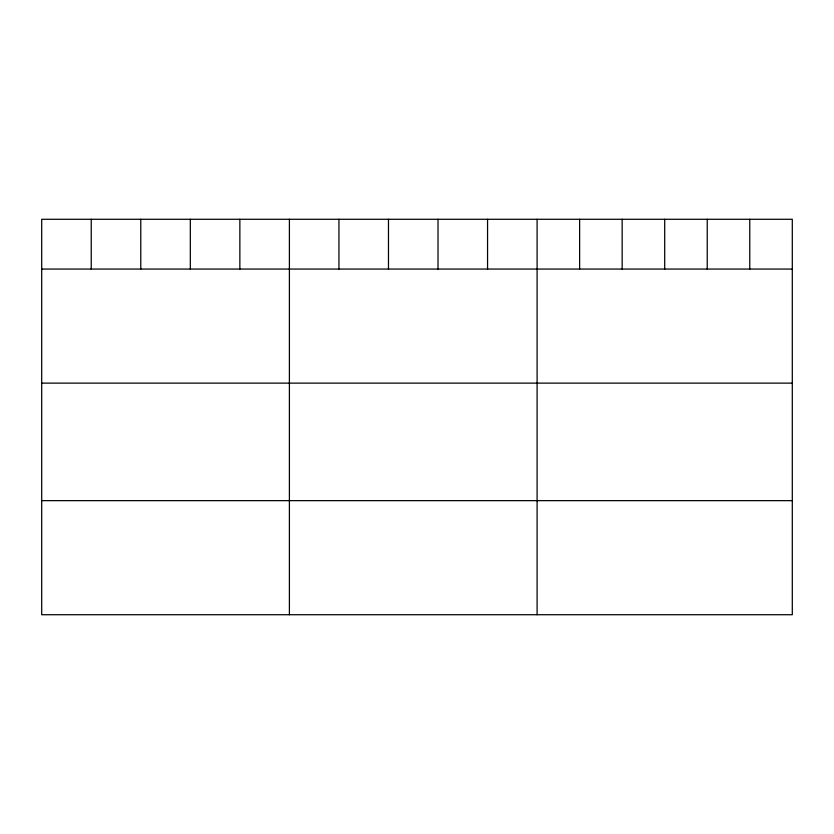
<?xml version="1.0" encoding="UTF-8"?>
<svg xmlns="http://www.w3.org/2000/svg" width="834" height="834" viewBox="0 0 834 834"><rect width="100%" height="100%" fill="white"/><g stroke="black" fill="none" stroke-linecap="round" stroke-linejoin="round"><path stroke-width="1.25" d="M792.3 269.059L792.3 614.721L41.7 614.721L41.7 219.279L792.3 219.279L792.3 269.059L41.7 269.059M41.7 383.129L792.3 383.129M41.7 500.65L792.3 500.65M749.766 219.279L749.766 269.059M707.232 219.279L707.232 269.059M664.698 219.279L664.698 269.059M622.164 219.279L622.164 269.059M579.63 219.279L579.63 269.059M537.096 219.279L537.096 614.721M487.556 219.279L487.556 269.059M438.017 219.279L438.017 269.059M388.477 219.279L388.477 269.059M338.938 219.279L338.938 269.059M289.398 219.279L289.398 614.721M239.858 219.279L239.858 269.059M190.319 219.279L190.319 269.059M140.779 219.279L140.779 269.059M91.24 219.279L91.24 269.059"/></g></svg>
